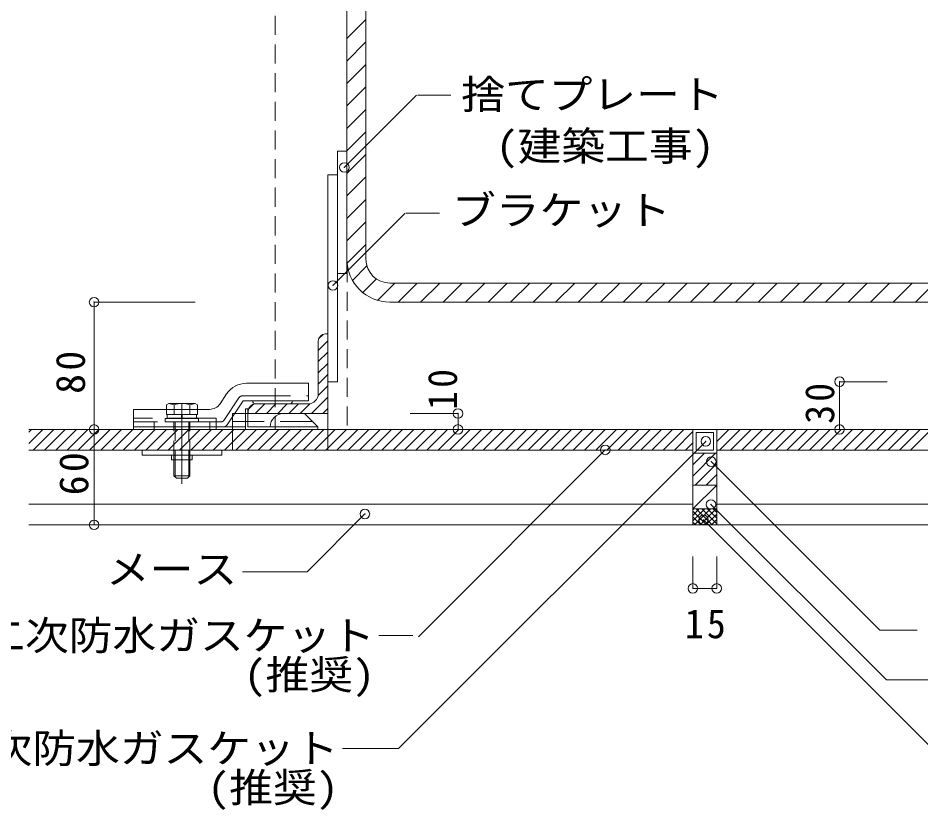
# Model space of a CAD drawing. Units: millimetres on the paper, enlarged 4 times, with parts at other scales. Extents: x -762 to 778, y -519 to 521.
# Drawn here: x 395.2 to 622.3, y 59 to 258.2 of the extents above; entities that cross this region are included whole.
import ezdxf
from ezdxf.enums import TextEntityAlignment as Align

# ---------------------------------------------------------------- set-up
doc = ezdxf.new("R2010")
doc.units = ezdxf.units.MM
doc.header["$LTSCALE"] = 4
doc.header["$PDMODE"] = 32
doc.header["$PDSIZE"] = 2.4
for name, pattern in [('CHAIN1', [8, 5, -1, 1, -1]), ('DASHED1', [1.8, 1.2, -0.6]), ('DASHED2', [3, 2, -1]), ('DASHED3', [4, 3, -1])]:
    doc.linetypes.add(name, pattern=pattern)
for name, color, linetype, lineweight in [('0-0_メース', 2, 'Continuous', 18), ('0-1_躯体', 7, 'Continuous', 18), ('0-2_金物', 2, 'Continuous', 18), ('0-3_鋼材', 3, 'Continuous', 18), ('0-4_その他資材', 7, 'Continuous', 18), ('0-9_部材名・寸法', 7, 'Continuous', 18)]:
    doc.layers.add(name, color=color, linetype=linetype, lineweight=lineweight)
doc.styles.add('ＭＳ ゴシック', font='')
doc.styles.get('ＭＳ ゴシック').set_extended_font_data('MS Gothic')

msp = doc.modelspace()

# ---------------------------------------------------------------- linework, layer by layer
at = {"layer": '0-0_メース'}
for p, q in [((397.922, 154.757), (564.922, 154.757)), ((564.922, 130.757), (564.922, 154.757)), ((570.923, 130.757), (570.923, 154.757)), ((570.923, 154.757), (737.922, 154.757)), ((397.922, 149.557), (564.922, 149.557)), ((570.923, 149.557), (737.922, 149.557)), ((397.922, 135.957), (564.922, 135.957)), ((570.923, 135.957), (737.922, 135.957)), ((397.922, 130.757), (564.922, 130.757)), ((570.923, 130.757), (737.922, 130.757))]:
    msp.add_line(p, q, dxfattribs=at)
at = {"layer": '0-1_躯体', "color": 3}
for p, q in [((477.922, 197.557), (477.922, 355.957)), ((482.722, 197.557), (482.722, 355.957)), ((647.122, 191.557), (488.722, 191.557)), ((647.122, 186.757), (488.722, 186.757))]:
    msp.add_line(p, q, dxfattribs=at)
at = {"layer": '0-1_躯体'}
for p, q in [((477.922, 253.066), (482.722, 257.866)), ((477.922, 247.409), (482.722, 252.209)), ((477.922, 241.752), (482.722, 246.552)), ((477.922, 236.096), (482.722, 240.896)), ((477.922, 230.439), (482.722, 235.239)), ((477.922, 224.782), (482.722, 229.582)), ((477.922, 219.125), (482.722, 223.925)), ((477.922, 213.468), (482.722, 218.268)), ((477.922, 207.811), (482.722, 212.611)), ((477.922, 202.154), (482.722, 206.954)), ((477.97, 196.545), (482.722, 201.298)), ((479.322, 192.24), (482.961, 195.88)), ((481.913, 189.174), (485.34, 192.601)), ((485.61, 187.215), (489.952, 191.557)), ((490.809, 186.757), (495.609, 191.557)), ((496.466, 186.757), (501.266, 191.557)), ((502.123, 186.757), (506.923, 191.557)), ((507.78, 186.757), (512.58, 191.557)), ((513.436, 186.757), (518.236, 191.557)), ((519.093, 186.757), (523.893, 191.557)), ((524.75, 186.757), (529.55, 191.557)), ((530.407, 186.757), (535.207, 191.557)), ((536.064, 186.757), (540.864, 191.557)), ((541.721, 186.757), (546.521, 191.557)), ((547.378, 186.757), (552.178, 191.557)), ((553.034, 186.757), (557.834, 191.557)), ((558.691, 186.757), (563.491, 191.557)), ((564.348, 186.757), (569.148, 191.557)), ((570.005, 186.757), (574.805, 191.557)), ((575.662, 186.757), (580.462, 191.557)), ((581.319, 186.757), (586.119, 191.557)), ((586.975, 186.757), (591.775, 191.557)), ((592.632, 186.757), (597.432, 191.557)), ((598.289, 186.757), (603.089, 191.557)), ((603.946, 186.757), (608.746, 191.557)), ((609.603, 186.757), (614.403, 191.557)), ((615.26, 186.757), (620.06, 191.557)), ((620.917, 186.757), (625.717, 191.557))]:
    msp.add_line(p, q, dxfattribs=at)
at = {"layer": '0-1_躯体', "color": 3}
for radius in [10.8, 6]:
    msp.add_arc((488.722, 197.557), radius, 180, 270, dxfattribs=at)
at = {"layer": '0-2_金物'}
for p, q in [((452.672, 166.357), (468.243, 166.357)), ((468.243, 166.357), (468.243, 161.957)), ((447.68, 163.685), (446.038, 161.222)), ((433.143, 161.277), (432.517, 160.916)), ((434.479, 160.947), (433.143, 161.277)), ((433.143, 161.277), (439.742, 161.277)), ((438.404, 160.947), (439.742, 161.277)), ((439.742, 161.277), (440.369, 160.916)), ((447.799, 155.931), (451.816, 161.957)), ((468.243, 161.957), (451.816, 161.957)), ((443.375, 159.797), (424.243, 159.797)), ((424.243, 159.797), (424.243, 155.397)), ((432.517, 160.916), (432.517, 159.797)), ((434.479, 160.947), (434.479, 159.797)), ((438.406, 160.947), (438.406, 159.797)), ((440.368, 160.916), (440.368, 159.797)), ((453.042, 159.957), (453.042, 155.397)), ((455.042, 161.157), (463.443, 161.157)), ((424.243, 157.557), (424.243, 154.757)), ((462.003, 158.757), (467.283, 158.757)), ((470.643, 155.397), (467.283, 158.757)), ((446.8, 155.397), (424.243, 155.397)), ((470.643, 154.757), (424.243, 154.757)), ((452.402, 155.397), (445.042, 155.397)), ((470.643, 155.397), (453.042, 155.397)), ((470.643, 155.397), (470.643, 154.757)), ((446.443, 149.557), (426.443, 149.557)), ((426.443, 149.557), (426.443, 148.277)), ((446.443, 148.277), (426.443, 148.277)), ((433.842, 148.277), (433.842, 147.077)), ((439.043, 148.277), (439.043, 147.077)), ((446.443, 149.557), (446.443, 148.277)), ((439.043, 147.077), (433.842, 147.077)), ((434.442, 143.08), (434.442, 147.077)), ((434.723, 147.077), (434.723, 142.799)), ((438.162, 147.077), (438.162, 142.799)), ((438.441, 143.08), (438.441, 147.077)), ((434.442, 143.08), (438.441, 143.08)), ((435.043, 142.479), (434.442, 143.08)), ((437.842, 142.479), (438.441, 143.08)), ((435.043, 142.479), (437.842, 142.479))]:
    msp.add_line(p, q, dxfattribs=at)
at = {"layer": '0-2_金物', "linetype": 'CHAIN1'}
msp.add_line((436.443, 141.081), (436.443, 163.18), dxfattribs=at)
at = {"layer": '0-2_金物', "linetype": 'DASHED3'}
for p, q in [((450.775, 162.703), (446.995, 157.033)), ((451.773, 163.237), (468.243, 163.237)), ((432.517, 159.797), (432.517, 158.477)), ((434.479, 159.797), (434.479, 158.477)), ((438.406, 159.797), (438.406, 158.477)), ((440.368, 159.797), (440.368, 158.477)), ((445.042, 157.557), (424.243, 157.557)), ((446.33, 156.677), (424.243, 156.677)), ((429.443, 156.677), (429.443, 155.397)), ((432.243, 157.477), (432.243, 156.677)), ((432.243, 157.477), (440.642, 157.477)), ((432.243, 156.677), (440.642, 156.677)), ((432.517, 158.477), (440.368, 158.477)), ((432.763, 158.477), (432.763, 157.477)), ((432.763, 158.477), (440.121, 158.477)), ((436.362, 158.477), (436.362, 157.477)), ((436.523, 158.477), (436.523, 157.477)), ((440.121, 158.477), (440.121, 157.477)), ((440.642, 157.477), (440.642, 156.677)), ((443.443, 156.677), (443.443, 155.397)), ((445.042, 157.557), (445.042, 154.757)), ((443.443, 155.397), (424.243, 155.397)), ((429.443, 155.397), (429.443, 154.757)), ((443.443, 155.397), (443.443, 154.757)), ((445.042, 155.397), (443.443, 155.397))]:
    msp.add_line(p, q, dxfattribs=at)
at = {"layer": '0-2_金物', "linetype": 'DASHED1'}
for p, q in [((434.442, 147.077), (434.442, 156.677)), ((434.723, 156.677), (434.723, 147.077)), ((438.162, 156.677), (438.162, 147.077)), ((438.441, 147.077), (438.441, 156.677))]:
    msp.add_line(p, q, dxfattribs=at)
at = {"layer": '0-2_金物'}
msp.add_lwpolyline([(453.042, 159.957), (452.402, 159.957), (452.402, 154.757)], dxfattribs=at)
for centre, radius, start, end in [((452.672, 160.357), 6, 90, 146.30992), ((436.443, 155.278), 5.999, 70.90288, 109.09647), ((443.375, 162.997), 3.2, 270, 326.30992), ((455.042, 161.957), 0.8, 180, 270), ((463.443, 161.957), 0.8, 270, 0), ((462.003, 155.397), 3.36, 90, 180), ((446.8, 156.597), 1.2, 270, 326.30992)]:
    msp.add_arc(centre, radius, start, end, dxfattribs=at)
at = {"layer": '0-2_金物', "linetype": 'DASHED3'}
for centre, radius, start, end in [((451.773, 162.037), 1.2, 90, 146.30992), ((446.33, 157.477), 0.8, 270, 326.30992)]:
    msp.add_arc(centre, radius, start, end, dxfattribs=at)
at = {"layer": '0-3_鋼材'}
for p, q in [((475.523, 224.757), (477.922, 224.757)), ((477.922, 224.757), (477.922, 193.957)), ((473.122, 218.757), (475.523, 218.757)), ((473.122, 166.757), (473.122, 218.757)), ((475.523, 218.757), (475.523, 166.757)), ((472.523, 178.757), (473.122, 178.757)), ((473.122, 178.757), (473.122, 158.757)), ((470.723, 163.757), (470.723, 176.957)), ((475.523, 166.757), (473.122, 166.757)), ((453.123, 159.357), (453.123, 158.757)), ((468.123, 161.157), (454.923, 161.157)), ((453.123, 158.757), (473.122, 158.757))]:
    msp.add_line(p, q, dxfattribs=at)
at = {"layer": '0-3_鋼材', "color": 7}
for p, q in [((471.93, 178.657), (470.823, 177.549)), ((473.122, 177.02), (470.723, 174.62)), ((473.122, 174.192), (470.723, 171.792)), ((473.122, 171.363), (470.723, 168.963)), ((473.122, 168.535), (470.723, 166.135)), ((473.122, 165.707), (470.674, 163.258)), ((473.122, 162.878), (469.001, 158.757)), ((454.331, 161.057), (453.223, 159.949)), ((457.259, 161.157), (454.859, 158.757)), ((460.088, 161.157), (457.688, 158.757)), ((462.916, 161.157), (460.516, 158.757)), ((465.744, 161.157), (463.345, 158.757)), ((468.621, 161.205), (466.173, 158.757)), ((473.122, 160.05), (471.83, 158.757))]:
    msp.add_line(p, q, dxfattribs=at)
at = {"layer": '0-3_鋼材', "color": 2}
for p, q in [((449.123, 158.757), (449.123, 154.757)), ((449.123, 158.757), (473.122, 158.757)), ((473.122, 158.757), (473.122, 154.757))]:
    msp.add_line(p, q, dxfattribs=at)
at = {"layer": '0-3_鋼材', "color": 2, "linetype": 'DASHED2'}
for p, q in [((449.123, 156.757), (473.122, 156.757)), ((449.123, 154.757), (449.123, 149.557)), ((449.123, 149.557), (473.122, 149.557))]:
    msp.add_line(p, q, dxfattribs=at)
at = {"layer": '0-3_鋼材', "color": 2, "linetype": 'DASHED3'}
msp.add_line((473.122, 154.757), (473.122, 149.557), dxfattribs=at)
at = {"layer": '0-3_鋼材'}
msp.add_lwpolyline([(477.922, 193.957), (475.523, 193.957), (475.523, 224.757)], dxfattribs=at)
for centre, radius, start, end in [((472.523, 176.957), 1.8, 90, 180), ((468.123, 163.757), 2.6, 270, 0), ((454.923, 159.357), 1.8, 90, 180)]:
    msp.add_arc(centre, radius, start, end, dxfattribs=at)
at = {"layer": '0-4_その他資材', "linetype": 'DASHED1'}
for p, q in [((459.922, 373.957), (459.922, 154.757)), ((477.97, 196.545), (477.97, 155.427))]:
    msp.add_line(p, q, dxfattribs=at)
at = {"layer": '0-4_その他資材'}
for p, q in [((397.922, 154.757), (564.922, 154.757)), ((401.436, 154.757), (397.922, 151.244)), ((398.607, 154.757), (397.922, 154.072)), ((404.264, 154.757), (399.064, 149.557)), ((407.093, 154.757), (401.892, 149.557)), ((409.921, 154.757), (404.721, 149.557)), ((412.749, 154.757), (407.549, 149.557)), ((415.577, 154.757), (410.378, 149.557)), ((418.406, 154.757), (413.206, 149.557)), ((421.235, 154.757), (416.034, 149.557)), ((424.063, 154.757), (418.863, 149.557)), ((426.892, 154.757), (421.691, 149.557)), ((429.72, 154.757), (424.52, 149.557)), ((432.549, 154.757), (427.348, 149.557)), ((435.377, 154.757), (430.177, 149.557)), ((438.205, 154.757), (433.005, 149.557)), ((441.034, 154.757), (435.833, 149.557)), ((443.862, 154.757), (438.662, 149.557)), ((446.691, 154.757), (441.49, 149.557)), ((449.518, 154.757), (444.319, 149.557)), ((452.347, 154.757), (447.147, 149.557)), ((455.175, 154.757), (449.975, 149.557)), ((458.004, 154.757), (452.804, 149.557)), ((460.833, 154.757), (455.632, 149.557)), ((463.661, 154.757), (458.461, 149.557)), ((466.49, 154.757), (461.289, 149.557)), ((469.318, 154.757), (464.118, 149.557)), ((472.146, 154.757), (466.946, 149.557)), ((474.975, 154.757), (469.774, 149.557)), ((477.803, 154.757), (472.603, 149.557)), ((480.632, 154.757), (475.431, 149.557)), ((483.46, 154.757), (478.26, 149.557)), ((486.289, 154.757), (481.088, 149.557)), ((489.117, 154.757), (483.917, 149.557)), ((491.945, 154.757), (486.745, 149.557)), ((494.774, 154.757), (489.573, 149.557)), ((497.602, 154.757), (492.402, 149.557)), ((500.431, 154.757), (495.23, 149.557)), ((503.259, 154.757), (498.059, 149.557)), ((506.088, 154.757), (500.887, 149.557)), ((508.916, 154.757), (503.716, 149.557)), ((511.744, 154.757), (506.544, 149.557)), ((514.573, 154.757), (509.372, 149.557)), ((517.401, 154.757), (512.201, 149.557)), ((520.23, 154.757), (515.029, 149.557)), ((523.058, 154.757), (517.858, 149.557)), ((525.887, 154.757), (520.686, 149.557)), ((528.715, 154.757), (523.515, 149.557)), ((531.543, 154.757), (526.343, 149.557)), ((534.372, 154.757), (529.171, 149.557)), ((537.2, 154.757), (532, 149.557)), ((540.029, 154.757), (534.828, 149.557)), ((542.857, 154.757), (537.657, 149.557)), ((545.686, 154.757), (540.485, 149.557)), ((548.514, 154.757), (543.314, 149.557)), ((551.342, 154.757), (546.142, 149.557)), ((554.171, 154.757), (548.97, 149.557)), ((556.999, 154.757), (551.799, 149.557)), ((559.827, 154.757), (554.627, 149.557)), ((562.656, 154.757), (557.456, 149.557)), ((564.922, 154.757), (570.923, 154.757)), ((564.922, 154.757), (564.922, 149.557)), ((565.485, 154.757), (565.484, 154.757)), ((568.313, 154.757), (568.313, 154.757)), ((573.97, 154.757), (570.922, 151.71)), ((571.141, 154.757), (570.922, 154.538)), ((570.923, 149.557), (570.923, 154.757)), ((570.923, 154.757), (737.922, 154.757)), ((576.798, 154.757), (571.598, 149.557)), ((579.627, 154.757), (574.426, 149.557)), ((582.455, 154.757), (577.255, 149.557)), ((585.284, 154.757), (580.083, 149.557)), ((588.112, 154.757), (582.912, 149.557)), ((590.94, 154.757), (585.74, 149.557)), ((593.769, 154.757), (588.568, 149.557)), ((596.597, 154.757), (591.397, 149.557)), ((599.426, 154.757), (594.225, 149.557)), ((602.254, 154.757), (597.054, 149.557)), ((605.082, 154.757), (599.882, 149.557)), ((607.911, 154.757), (602.71, 149.557)), ((607.91, 154.757), (602.71, 149.557)), ((610.739, 154.757), (605.539, 149.557)), ((613.568, 154.757), (608.367, 149.557)), ((616.396, 154.757), (611.196, 149.557)), ((619.225, 154.757), (614.024, 149.557)), ((622.053, 154.757), (616.853, 149.557)), ((624.881, 154.757), (619.681, 149.557)), ((564.922, 154.195), (560.284, 149.557)), ((565.722, 153.957), (565.722, 149.557)), ((565.722, 153.957), (570.122, 153.957)), ((570.122, 149.557), (570.122, 153.957)), ((564.922, 151.367), (563.113, 149.557)), ((564.922, 149.557), (397.922, 149.557)), ((564.922, 143.032), (570.648, 148.757)), ((564.922, 145.86), (567.819, 148.757)), ((564.922, 148.688), (564.991, 148.757)), ((565.722, 149.557), (570.122, 149.557)), ((570.922, 149.032), (570.923, 149.032)), ((570.922, 148.757), (570.922, 140.757)), ((737.922, 149.557), (570.923, 149.557)), ((565.476, 140.757), (570.923, 146.203)), ((568.304, 140.757), (570.923, 143.375)), ((570.923, 140.757), (564.922, 134.757)), ((564.922, 140.757), (570.923, 140.757)), ((564.922, 134.757), (570.923, 134.757)), ((564.922, 130.757), (570.923, 130.757))]:
    msp.add_line(p, q, dxfattribs=at)
at = {"layer": '0-4_その他資材', "color": 4, "lineweight": 9}
for p, q in [((564.922, 131.718), (567.961, 134.757)), ((564.922, 133.132), (566.547, 134.757)), ((564.922, 134.546), (565.133, 134.757)), ((564.922, 134.213), (568.379, 130.757)), ((565.375, 130.757), (569.375, 134.757)), ((565.793, 134.757), (569.793, 130.757)), ((566.79, 130.757), (570.79, 134.757)), ((567.207, 134.757), (570.923, 131.042)), ((568.622, 134.757), (570.923, 132.456)), ((570.036, 134.757), (570.923, 133.871)), ((564.922, 132.799), (566.964, 130.757)), ((568.204, 130.757), (570.923, 133.475)), ((569.618, 130.757), (570.923, 132.061)), ((564.922, 131.385), (565.551, 130.757))]:
    msp.add_line(p, q, dxfattribs=at)
at = {"layer": '0-4_その他資材'}
msp.add_lwpolyline([(564.922, 148.757), (570.922, 148.757), (570.922, 154.757), (564.922, 154.757)], close=True, dxfattribs=at)
for points in [[(564.922, 130.757), (564.922, 134.757), (564.922, 140.757), (564.922, 148.757)], [(570.923, 140.757), (570.923, 134.757), (570.923, 130.757)]]:
    msp.add_lwpolyline(points, dxfattribs=at)
at = {"layer": '0-9_部材名・寸法'}
for p, q in [((477.27, 220.642), (495.44, 238.813)), ((504.064, 238.813), (495.704, 238.813)), ((474.416, 190.964), (492.586, 209.134)), ((501.21, 209.134), (492.85, 209.134)), ((414.346, 186.757), (414.346, 130.757)), ((439.753, 186.757), (414.346, 186.757)), ((601.825, 166.757), (601.825, 154.757)), ((613.824, 166.757), (601.825, 166.757)), ((493.865, 158.757), (505.864, 158.757)), ((505.864, 158.757), (505.864, 154.757)), ((542.9, 149.594), (495.92, 102.613)), ((569.545, 146.646), (611.914, 104.277)), ((569.473, 135.877), (613.598, 91.752)), ((482.458, 133.486), (467.925, 118.953)), ((564.922, 122.757), (564.922, 114.757)), ((570.923, 122.757), (570.923, 114.757)), ((467.925, 118.953), (451.693, 118.953)), ((564.922, 114.757), (570.923, 114.757)), ((494.536, 102.88), (485.927, 102.88)), ((611.914, 104.277), (621.352, 104.277)), ((632.656, 91.752), (613.598, 91.752))]:
    msp.add_line(p, q, dxfattribs=at)
for points in [[(568.176, 151.746), (490.924, 74.494), (476.786, 74.494)], [(567.595, 132.001), (630.952, 68.643), (643.351, 68.643)]]:
    msp.add_lwpolyline(points, dxfattribs=at)
for p in [(477.27, 220.642), (474.416, 190.964), (414.346, 186.757), (601.825, 166.757), (505.864, 158.757), (414.346, 154.757), (505.864, 154.757), (601.825, 154.757), (568.176, 151.746), (542.9, 149.594), (569.545, 146.646), (569.473, 135.877), (482.458, 133.486), (414.346, 130.757), (567.595, 132.001), (564.922, 114.757), (570.923, 114.757)]:
    msp.add_point(p, dxfattribs=at)

# ---------------------------------------------------------------- texts
at = {"layer": '0-9_部材名・寸法', "style": 'ＭＳ ゴシック', "width": 1.1}
for s, p in [('捨てプレート', (506.67, 233.152)), ('(建築工事)', (515.378, 220.156)), ('ブラケット', (504.387, 204.044)), ('メース', (417.323, 113.737)), ('二次防水ガスケット', (385.963, 97.06)), ('(推奨)', (451.991, 87.187)), ('二次防水ガスケット', (376.822, 68.674)), ('(推奨)', (442.849, 58.801))]:
    msp.add_text(s, height=7.331, dxfattribs=at).set_placement(p, align=Align.BOTTOM_LEFT)
at = {"layer": '0-9_部材名・寸法', "char_height": 7.331, "attachment_point": 7, "style": 'ＭＳ ゴシック'}
for s, insert, rotation in [('\\T1.17;80', (412.159, 163.699), 90.003), ('\\T1.17;\\W0.95;10', (505.737, 159.664), 90), ('\\T1.17;\\W0.95;30', (600.586, 156.167), 90), ('\\T1.17;60', (413.009, 138.188), 90)]:
    msp.add_mtext(s, dxfattribs=dict(at, insert=insert, rotation=rotation))
at = {"layer": '0-9_部材名・寸法', "insert": (562.916, 102.106), "char_height": 7.331, "attachment_point": 7, "style": 'ＭＳ ゴシック'}
msp.add_mtext('\\T1.17;\\W0.95;15', dxfattribs=at)

doc.saveas('drawing.dxf')
